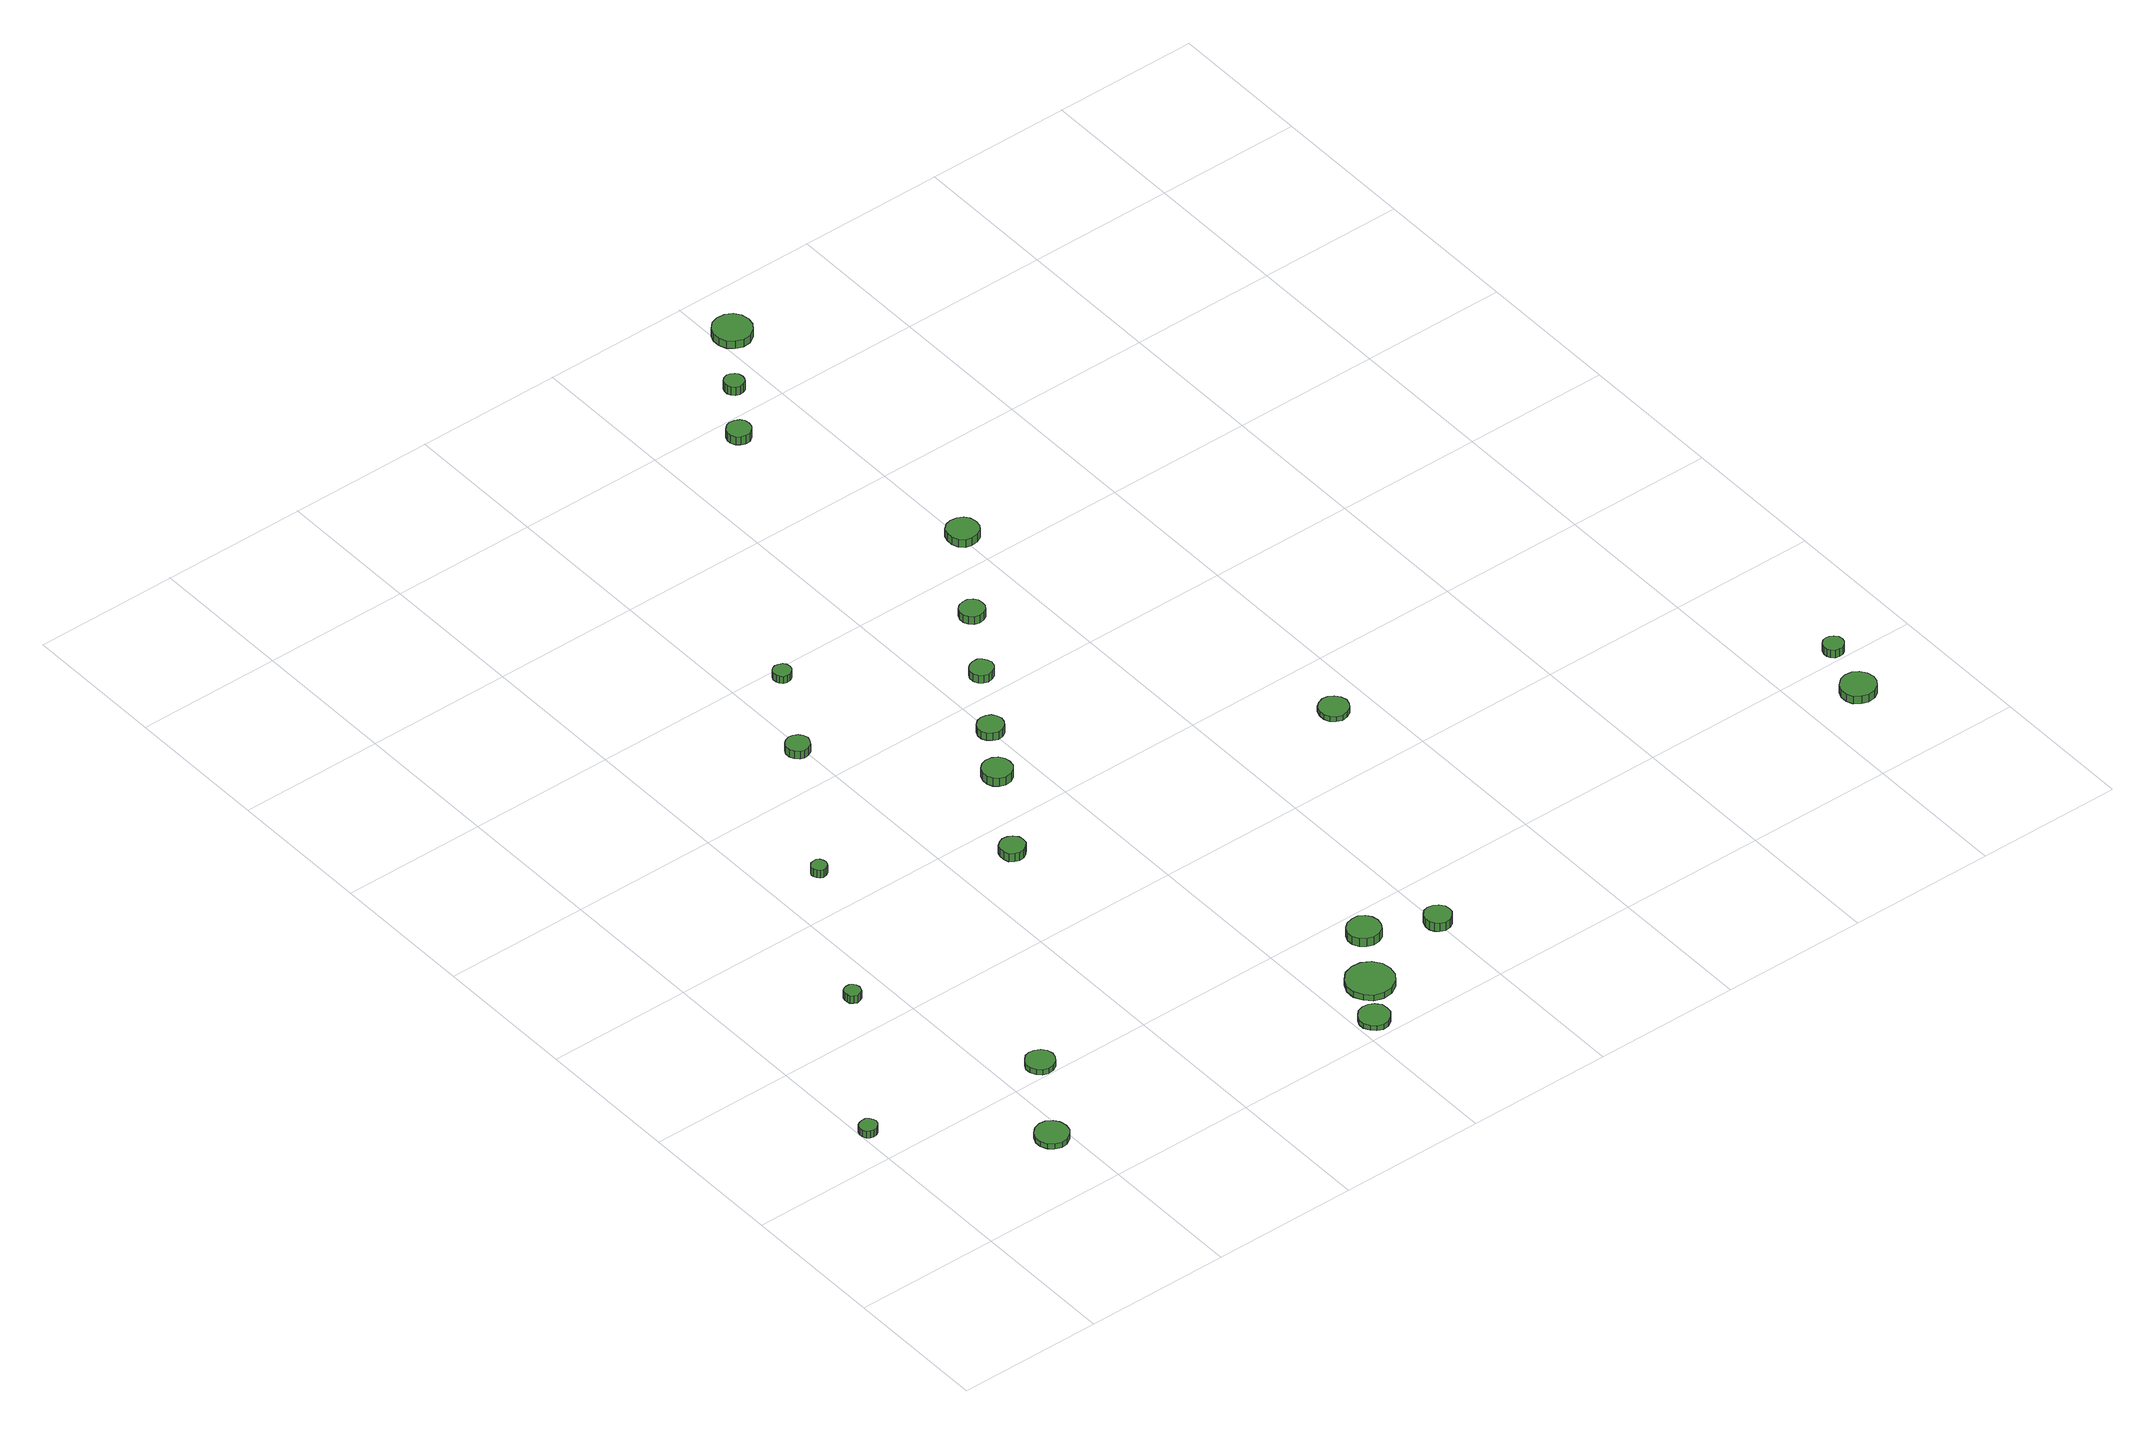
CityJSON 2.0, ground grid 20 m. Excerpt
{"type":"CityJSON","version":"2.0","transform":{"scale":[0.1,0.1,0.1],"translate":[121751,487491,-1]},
"CityObjects":{
"tree1":{"type":"SolitaryVegetationObject","attributes":{"function":"something"},"geometry":[{"type":"MultiSurface","lod":"1","boundaries":[[[0,1,2,3,4,5,6,7,8,9,10,11,12,13,14]],[[15,16,17,18,19,20,21,22,23,24,25,26,27,28,29]],[[0,29,28,1]],[[1,28,27,2]],[[2,27,26,3]],[[3,26,25,4]],[[4,25,24,5]],[[5,24,23,6]],[[6,23,22,7]],[[7,22,21,8]],[[8,21,20,9]],[[9,20,19,10]],[[10,19,18,11]],[[11,18,17,12]],[[12,17,16,13]],[[13,16,15,14]],[[14,15,29,0]]]}]},
"tree2":{"type":"SolitaryVegetationObject","attributes":{"function":"something"},"geometry":[{"type":"MultiSurface","lod":"1","boundaries":[[[30,31,32,33,34,35,36,37,38,39,40,41,42,43,44]],[[45,46,47,48,49,50,51,52,53,54,55,56,57,58,59]],[[30,59,58,31]],[[31,58,57,32]],[[32,57,56,33]],[[33,56,55,34]],[[34,55,54,35]],[[35,54,53,36]],[[36,53,52,37]],[[37,52,51,38]],[[38,51,50,39]],[[39,50,49,40]],[[40,49,48,41]],[[41,48,47,42]],[[42,47,46,43]],[[43,46,45,44]],[[44,45,59,30]]]}]},
"tree3":{"type":"SolitaryVegetationObject","attributes":{"function":"something"},"geometry":[{"type":"MultiSurface","lod":"1","boundaries":[[[60,61,62,63,64,65,66,67,68,69,70,71,72,73,74]],[[75,76,77,78,79,80,81,82,83,84,85,86,87,88,89]],[[60,89,88,61]],[[61,88,87,62]],[[62,87,86,63]],[[63,86,85,64]],[[64,85,84,65]],[[65,84,83,66]],[[66,83,82,67]],[[67,82,81,68]],[[68,81,80,69]],[[69,80,79,70]],[[70,79,78,71]],[[71,78,77,72]],[[72,77,76,73]],[[73,76,75,74]],[[74,75,89,60]]]}]},
"tree4":{"type":"SolitaryVegetationObject","attributes":{"function":"something"},"geometry":[{"type":"MultiSurface","lod":"1","boundaries":[[[90,91,92,93,94,95,96,97,98,99,100,101,102,103,104]],[[105,106,107,108,109,110,111,112,113,114,115,116,117,118,119]],[[90,119,118,91]],[[91,118,117,92]],[[92,117,116,93]],[[93,116,115,94]],[[94,115,114,95]],[[95,114,113,96]],[[96,113,112,97]],[[97,112,111,98]],[[98,111,110,99]],[[99,110,109,100]],[[100,109,108,101]],[[101,108,107,102]],[[102,107,106,103]],[[103,106,105,104]],[[104,105,119,90]]]}]},
"tree5":{"type":"SolitaryVegetationObject","attributes":{"function":"something"},"geometry":[{"type":"MultiSurface","lod":"1","boundaries":[[[120,121,122,123,124,125,126,127,128,129,130,131,132,133,134]],[[135,136,137,138,139,140,141,142,143,144,145,146,147,148,149]],[[120,149,148,121]],[[121,148,147,122]],[[122,147,146,123]],[[123,146,145,124]],[[124,145,144,125]],[[125,144,143,126]],[[126,143,142,127]],[[127,142,141,128]],[[128,141,140,129]],[[129,140,139,130]],[[130,139,138,131]],[[131,138,137,132]],[[132,137,136,133]],[[133,136,135,134]],[[134,135,149,120]]]}]},
"tree6":{"type":"SolitaryVegetationObject","attributes":{"function":"something"},"geometry":[{"type":"MultiSurface","lod":"1","boundaries":[[[150,151,152,153,154,155,156,157,158,159,160,161,162,163,164]],[[165,166,167,168,169,170,171,172,173,174,175,176,177,178,179]],[[150,179,178,151]],[[151,178,177,152]],[[152,177,176,153]],[[153,176,175,154]],[[154,175,174,155]],[[155,174,173,156]],[[156,173,172,157]],[[157,172,171,158]],[[158,171,170,159]],[[159,170,169,160]],[[160,169,168,161]],[[161,168,167,162]],[[162,167,166,163]],[[163,166,165,164]],[[164,165,179,150]]]}]},
"tree7":{"type":"SolitaryVegetationObject","attributes":{"function":"something"},"geometry":[{"type":"MultiSurface","lod":"1","boundaries":[[[180,181,182,183,184,185,186,187,188,189,190,191,192,193,194]],[[195,196,197,198,199,200,201,202,203,204,205,206,207,208,209]],[[180,209,208,181]],[[181,208,207,182]],[[182,207,206,183]],[[183,206,205,184]],[[184,205,204,185]],[[185,204,203,186]],[[186,203,202,187]],[[187,202,201,188]],[[188,201,200,189]],[[189,200,199,190]],[[190,199,198,191]],[[191,198,197,192]],[[192,197,196,193]],[[193,196,195,194]],[[194,195,209,180]]]}]},
"tree8":{"type":"SolitaryVegetationObject","attributes":{"function":"something"},"geometry":[{"type":"MultiSurface","lod":"1","boundaries":[[[210,211,212,213,214,215,216,217,218,219,220,221,222,223,224]],[[225,226,227,228,229,230,231,232,233,234,235,236,237,238,239]],[[210,239,238,211]],[[211,238,237,212]],[[212,237,236,213]],[[213,236,235,214]],[[214,235,234,215]],[[215,234,233,216]],[[216,233,232,217]],[[217,232,231,218]],[[218,231,230,219]],[[219,230,229,220]],[[220,229,228,221]],[[221,228,227,222]],[[222,227,226,223]],[[223,226,225,224]],[[224,225,239,210]]]}]},
"tree9":{"type":"SolitaryVegetationObject","attributes":{"function":"something"},"geometry":[{"type":"MultiSurface","lod":"1","boundaries":[[[240,241,242,243,244,245,246,247,248,249,250,251,252,253,254]],[[255,256,257,258,259,260,261,262,263,264,265,266,267,268,269]],[[240,269,268,241]],[[241,268,267,242]],[[242,267,266,243]],[[243,266,265,244]],[[244,265,264,245]],[[245,264,263,246]],[[246,263,262,247]],[[247,262,261,248]],[[248,261,260,249]],[[249,260,259,250]],[[250,259,258,251]],[[251,258,257,252]],[[252,257,256,253]],[[253,256,255,254]],[[254,255,269,240]]]}]},
"tree10":{"type":"SolitaryVegetationObject","attributes":{"function":"something"},"geometry":[{"type":"MultiSurface","lod":"1","boundaries":[[[270,271,272,273,274,275,276,277,278,279,280,281,282,283,284]],[[285,286,287,288,289,290,291,292,293,294,295,296,297,298,299]],[[270,299,298,271]],[[271,298,297,272]],[[272,297,296,273]],[[273,296,295,274]],[[274,295,294,275]],[[275,294,293,276]],[[276,293,292,277]],[[277,292,291,278]],[[278,291,290,279]],[[279,290,289,280]],[[280,289,288,281]],[[281,288,287,282]],[[282,287,286,283]],[[283,286,285,284]],[[284,285,299,270]]]}]},
"tree11":{"type":"SolitaryVegetationObject","attributes":{"function":"something"},"geometry":[{"type":"MultiSurface","lod":"1","boundaries":[[[300,301,302,303,304,305,306,307,308,309,310,311,312,313,314]],[[315,316,317,318,319,320,321,322,323,324,325,326,327,328,329]],[[300,329,328,301]],[[301,328,327,302]],[[302,327,326,303]],[[303,326,325,304]],[[304,325,324,305]],[[305,324,323,306]],[[306,323,322,307]],[[307,322,321,308]],[[308,321,320,309]],[[309,320,319,310]],[[310,319,318,311]],[[311,318,317,312]],[[312,317,316,313]],[[313,316,315,314]],[[314,315,329,300]]]}]},
"tree12":{"type":"SolitaryVegetationObject","attributes":{"function":"something"},"geometry":[{"type":"MultiSurface","lod":"1","boundaries":[[[330,331,332,333,334,335,336,337,338,339,340,341,342,343,344]],[[345,346,347,348,349,350,351,352,353,354,355,356,357,358,359]],[[330,359,358,331]],[[331,358,357,332]],[[332,357,356,333]],[[333,356,355,334]],[[334,355,354,335]],[[335,354,353,336]],[[336,353,352,337]],[[337,352,351,338]],[[338,351,350,339]],[[339,350,349,340]],[[340,349,348,341]],[[341,348,347,342]],[[342,347,346,343]],[[343,346,345,344]],[[344,345,359,330]]]}]},
"tree13":{"type":"SolitaryVegetationObject","attributes":{"function":"something"},"geometry":[{"type":"MultiSurface","lod":"1","boundaries":[[[360,361,362,363,364,365,366,367,368,369,370,371,372,373,374]],[[375,376,377,378,379,380,381,382,383,384,385,386,387,388,389]],[[360,389,388,361]],[[361,388,387,362]],[[362,387,386,363]],[[363,386,385,364]],[[364,385,384,365]],[[365,384,383,366]],[[366,383,382,367]],[[367,382,381,368]],[[368,381,380,369]],[[369,380,379,370]],[[370,379,378,371]],[[371,378,377,372]],[[372,377,376,373]],[[373,376,375,374]],[[374,375,389,360]]]}]},
"tree14":{"type":"SolitaryVegetationObject","attributes":{"function":"something"},"geometry":[{"type":"MultiSurface","lod":"1","boundaries":[[[390,391,392,393,394,395,396,397,398,399,400,401,402,403,404]],[[405,406,407,408,409,410,411,412,413,414,415,416,417,418,419]],[[390,419,418,391]],[[391,418,417,392]],[[392,417,416,393]],[[393,416,415,394]],[[394,415,414,395]],[[395,414,413,396]],[[396,413,412,397]],[[397,412,411,398]],[[398,411,410,399]],[[399,410,409,400]],[[400,409,408,401]],[[401,408,407,402]],[[402,407,406,403]],[[403,406,405,404]],[[404,405,419,390]]]}]},
"tree15":{"type":"SolitaryVegetationObject","attributes":{"function":"something"},"geometry":[{"type":"MultiSurface","lod":"1","boundaries":[[[420,421,422,423,424,425,426,427,428,429,430,431,432,433,434]],[[435,436,437,438,439,440,441,442,443,444,445,446,447,448,449]],[[420,449,448,421]],[[421,448,447,422]],[[422,447,446,423]],[[423,446,445,424]],[[424,445,444,425]],[[425,444,443,426]],[[426,443,442,427]],[[427,442,441,428]],[[428,441,440,429]],[[429,440,439,430]],[[430,439,438,431]],[[431,438,437,432]],[[432,437,436,433]],[[433,436,435,434]],[[434,435,449,420]]]}]},
"tree16":{"type":"SolitaryVegetationObject","attributes":{"function":"something"},"geometry":[{"type":"MultiSurface","lod":"1","boundaries":[[[450,451,452,453,454,455,456,457,458,459,460,461,462,463,464]],[[465,466,467,468,469,470,471,472,473,474,475,476,477,478,479]],[[450,479,478,451]],[[451,478,477,452]],[[452,477,476,453]],[[453,476,475,454]],[[454,475,474,455]],[[455,474,473,456]],[[456,473,472,457]],[[457,472,471,458]],[[458,471,470,459]],[[459,470,469,460]],[[460,469,468,461]],[[461,468,467,462]],[[462,467,466,463]],[[463,466,465,464]],[[464,465,479,450]]]}]},
"tree17":{"type":"SolitaryVegetationObject","attributes":{"function":"something"},"geometry":[{"type":"MultiSurface","lod":"1","boundaries":[[[480,481,482,483,484,485,486,487,488,489,490,491,492,493,494]],[[495,496,497,498,499,500,501,502,503,504,505,506,507,508,509]],[[480,509,508,481]],[[481,508,507,482]],[[482,507,506,483]],[[483,506,505,484]],[[484,505,504,485]],[[485,504,503,486]],[[486,503,502,487]],[[487,502,501,488]],[[488,501,500,489]],[[489,500,499,490]],[[490,499,498,491]],[[491,498,497,492]],[[492,497,496,493]],[[493,496,495,494]],[[494,495,509,480]]]}]},
"tree18":{"type":"SolitaryVegetationObject","attributes":{"function":"something"},"geometry":[{"type":"MultiSurface","lod":"1","boundaries":[[[510,511,512,513,514,515,516,517,518,519,520,521,522,523,524]],[[525,526,527,528,529,530,531,532,533,534,535,536,537,538,539]],[[510,539,538,511]],[[511,538,537,512]],[[512,537,536,513]],[[513,536,535,514]],[[514,535,534,515]],[[515,534,533,516]],[[516,533,532,517]],[[517,532,531,518]],[[518,531,530,519]],[[519,530,529,520]],[[520,529,528,521]],[[521,528,527,522]],[[522,527,526,523]],[[523,526,525,524]],[[524,525,539,510]]]}]},
"tree19":{"type":"SolitaryVegetationObject","attributes":{"function":"something"},"geometry":[{"type":"MultiSurface","lod":"1","boundaries":[[[540,541,542,543,544,545,546,547,548,549,550,551,552,553,554]],[[555,556,557,558,559,560,561,562,563,564,565,566,567,568,569]],[[540,569,568,541]],[[541,568,567,542]],[[542,567,566,543]],[[543,566,565,544]],[[544,565,564,545]],[[545,564,563,546]],[[546,563,562,547]],[[547,562,561,548]],[[548,561,560,549]],[[549,560,559,550]],[[550,559,558,551]],[[551,558,557,552]],[[552,557,556,553]],[[553,556,555,554]],[[554,555,569,540]]]}]},
"tree20":{"type":"SolitaryVegetationObject","attributes":{"function":"something"},"geometry":[{"type":"MultiSurface","lod":"1","boundaries":[[[570,571,572,573,574,575,576,577,578,579,580,581,582,583,584]],[[585,586,587,588,589,590,591,592,593,594,595,596,597,598,599]],[[570,599,598,571]],[[571,598,597,572]],[[572,597,596,573]],[[573,596,595,574]],[[574,595,594,575]],[[575,594,593,576]],[[576,593,592,577]],[[577,592,591,578]],[[578,591,590,579]],[[579,590,589,580]],[[580,589,588,581]],[[581,588,587,582]],[[582,587,586,583]],[[583,586,585,584]],[[584,585,599,570]]]}]},
"tree21":{"type":"SolitaryVegetationObject","attributes":{"function":"something"},"geometry":[{"type":"MultiSurface","lod":"1","boundaries":[[[600,601,602,603,604,605,606,607,608,609,610,611,612,613,614]],[[615,616,617,618,619,620,621,622,623,624,625,626,627,628,629]],[[600,629,628,601]],[[601,628,627,602]],[[602,627,626,603]],[[603,626,625,604]],[[604,625,624,605]],[[605,624,623,606]],[[606,623,622,607]],[[607,622,621,608]],[[608,621,620,609]],[[609,620,619,610]],[[610,619,618,611]],[[611,618,617,612]],[[612,617,616,613]],[[613,616,615,614]],[[614,615,629,600]]]}]},
"tree22":{"type":"SolitaryVegetationObject","attributes":{"function":"something"},"geometry":[{"type":"MultiSurface","lod":"1","boundaries":[[[630,631,632,633,634,635,636,637,638,639,640,641,642,643,644]],[[645,646,647,648,649,650,651,652,653,654,655,656,657,658,659]],[[630,659,658,631]],[[631,658,657,632]],[[632,657,656,633]],[[633,656,655,634]],[[634,655,654,635]],[[635,654,653,636]],[[636,653,652,637]],[[637,652,651,638]],[[638,651,650,639]],[[639,650,649,640]],[[640,649,648,641]],[[641,648,647,642]],[[642,647,646,643]],[[643,646,645,644]],[[644,645,659,630]]]}]},
"tree23":{"type":"SolitaryVegetationObject","attributes":{"function":"something"},"geometry":[{"type":"MultiSurface","lod":"1","boundaries":[[[660,661,662,663,664,665,666,667,668,669,670,671,672,673,674]],[[675,676,677,678,679,680,681,682,683,684,685,686,687,688,689]],[[660,689,688,661]],[[661,688,687,662]],[[662,687,686,663]],[[663,686,685,664]],[[664,685,684,665]],[[665,684,683,666]],[[666,683,682,667]],[[667,682,681,668]],[[668,681,680,669]],[[669,680,679,670]],[[670,679,678,671]],[[671,678,677,672]],[[672,677,676,673]],[[673,676,675,674]],[[674,675,689,660]]]}]}
},
"vertices":[
[24,254,18],[23,258,18],[20,262,18],[16,265,18],[11,265,18],[6,264,18],[2,261,18],[0,256,18],[0,251,18],[2,246,18],[6,243,18],[11,242,18],[16,242,18],[20,245,18],[23,249,18],[23,249,7],[20,245,7],[16,242,7],[11,242,7],[6,243,7],[2,246,7],[0,251,7],[0,256,7],[2,261,7],[6,264,7],[11,265,7],[16,265,7],[20,262,7],[23,258,7],[24,254,7],
[202,104,15],[200,114,15],[195,121,15],[187,126,15],[178,127,15],[169,124,15],[162,118,15],[158,109,15],[158,100,15],[162,91,15],[169,85,15],[178,82,15],[187,83,15],[195,88,15],[200,95,15],[200,95,7],[195,88,7],[187,83,7],[178,82,7],[169,85,7],[162,91,7],[158,100,7],[158,109,7],[162,118,7],[169,124,7],[178,127,7],[187,126,7],[195,121,7],[200,114,7],[202,104,7],
[161,456,25],[160,461,25],[158,464,25],[154,467,25],[149,467,25],[145,466,25],[141,463,25],[140,459,25],[140,454,25],[141,450,25],[145,447,25],[149,445,25],[154,446,25],[158,448,25],[160,452,25],[160,452,13],[158,448,13],[154,446,13],[149,445,13],[145,447,13],[141,450,13],[140,454,13],[140,459,13],[141,463,13],[145,466,13],[149,467,13],[154,467,13],[158,464,13],[160,461,13],[161,456,13],
[274,220,15],[272,228,15],[267,234,15],[260,238,15],[252,239,15],[245,237,15],[239,231,15],[235,224,15],[235,216,15],[239,208,15],[245,203,15],[252,200,15],[260,201,15],[267,205,15],[272,212,15],[272,212,7],[267,205,7],[260,201,7],[252,200,7],[245,203,7],[239,208,7],[235,216,7],[235,224,7],[239,231,7],[245,237,7],[252,239,7],[260,238,7],[267,234,7],[272,228,7],[274,220,7],
[278,667,23],[277,671,23],[275,675,23],[271,677,23],[266,677,23],[262,676,23],[259,673,23],[257,669,23],[257,665,23],[259,661,23],[262,658,23],[266,656,23],[271,657,23],[275,659,23],[277,663,23],[277,663,11],[275,659,11],[271,657,11],[266,656,11],[262,658,11],[259,661,11],[257,665,11],[257,669,11],[259,673,11],[262,676,11],[266,677,11],[271,677,11],[275,675,11],[277,671,11],[278,667,11],
[646,29,15],[645,38,15],[639,45,15],[632,49,15],[623,50,15],[615,47,15],[609,41,15],[605,33,15],[605,25,15],[609,17,15],[615,11,15],[623,8,15],[632,9,15],[639,14,15],[645,21,15],[645,21,7],[639,14,7],[632,9,7],[623,8,7],[615,11,7],[609,17,7],[605,25,7],[605,33,7],[609,41,7],[615,47,7],[623,50,7],[632,49,7],[639,45,7],[645,38,7],[646,29,7],
[490,545,26],[489,552,26],[484,558,26],[478,561,26],[471,562,26],[465,560,26],[459,555,26],[457,549,26],[457,542,26],[459,535,26],[465,531,26],[471,528,26],[478,529,26],[484,533,26],[489,538,26],[489,538,13],[484,533,13],[478,529,13],[471,528,13],[465,531,13],[459,535,13],[457,542,13],[457,549,13],[459,555,13],[465,560,13],[471,562,13],[478,561,13],[484,558,13],[489,552,13],[490,545,13],
[410,865,19],[408,872,19],[404,877,19],[398,880,19],[392,881,19],[386,879,19],[381,875,19],[378,869,19],[378,862,19],[381,856,19],[386,851,19],[392,849,19],[398,850,19],[404,853,19],[408,859,19],[408,859,7],[404,853,7],[398,850,7],[392,849,7],[386,851,7],[381,856,7],[378,862,7],[378,869,7],[381,875,7],[386,879,7],[392,881,7],[398,880,7],[404,877,7],[408,872,7],[410,865,7],
[695,84,16],[693,97,16],[685,108,16],[673,115,16],[660,116,16],[647,112,16],[638,103,16],[632,91,16],[632,78,16],[638,66,16],[647,57,16],[660,53,16],[673,54,16],[685,61,16],[693,72,16],[693,72,7],[685,61,7],[673,54,7],[660,53,7],[647,57,7],[638,66,7],[632,78,7],[632,91,7],[638,103,7],[647,112,7],[660,116,7],[673,115,7],[685,108,7],[693,97,7],[695,84,7],
[574,676,19],[573,684,19],[568,691,19],[561,695,19],[552,696,19],[544,693,19],[538,688,19],[535,680,19],[535,672,19],[538,664,19],[544,659,19],[552,656,19],[561,657,19],[568,661,19],[573,668,19],[573,668,6],[568,661,6],[561,657,6],[552,656,6],[544,659,6],[538,664,6],[535,672,6],[535,680,6],[538,688,6],[544,693,6],[552,696,6],[561,695,6],[568,691,6],[573,684,6],[574,676,6],
[477,984,19],[476,989,19],[473,993,19],[468,995,19],[463,996,19],[458,994,19],[455,991,19],[453,986,19],[453,981,19],[455,977,19],[458,973,19],[463,972,19],[468,972,19],[473,975,19],[476,979,19],[476,979,8],[473,975,8],[468,972,8],[463,972,8],[458,973,8],[455,977,8],[453,981,8],[453,986,8],[455,991,8],[458,994,8],[463,996,8],[468,995,8],[473,993,8],[476,989,8],[477,984,8],
[735,158,23],[733,167,23],[728,174,23],[720,179,23],[711,179,23],[702,177,23],[695,171,23],[691,162,23],[691,153,23],[695,145,23],[702,139,23],[711,136,23],[720,137,23],[728,141,23],[733,149,23],[733,149,10],[728,141,10],[720,137,10],[711,136,10],[702,139,10],[695,145,10],[691,153,10],[691,162,10],[695,171,10],[702,177,10],[711,179,10],[720,179,10],[728,174,10],[733,167,10],[735,158,10],
[618,746,18],[616,753,18],[612,759,18],[606,762,18],[599,763,18],[592,761,18],[586,756,18],[583,749,18],[583,742,18],[586,736,18],[592,731,18],[599,728,18],[606,729,18],[612,733,18],[616,739,18],[616,739,6],[612,733,6],[606,729,6],[599,728,6],[592,731,6],[586,736,6],[583,742,6],[583,749,6],[586,756,6],[592,761,6],[599,763,6],[606,762,6],[612,759,6],[616,753,6],[618,746,6],
[815,118,25],[814,125,25],[809,131,25],[803,135,25],[795,136,25],[788,134,25],[783,129,25],[780,122,25],[780,114,25],[783,108,25],[788,103,25],[795,100,25],[803,101,25],[809,105,25],[814,111,25],[814,111,12],[809,105,12],[803,101,12],[795,100,12],[788,103,12],[783,108,12],[780,114,12],[780,122,12],[783,129,12],[788,134,12],[795,136,12],[803,135,12],[809,131,12],[814,125,12],[815,118,12],
[675,836,18],[673,842,18],[669,847,18],[664,851,18],[657,851,18],[651,849,18],[646,845,18],[643,839,18],[643,832,18],[646,826,18],[651,822,18],[657,820,18],[664,821,18],[669,824,18],[673,829,18],[673,829,6],[669,824,6],[664,821,6],[657,820,6],[651,822,6],[646,826,6],[643,832,6],[643,839,6],[646,845,6],[651,849,6],[657,851,6],[664,851,6],[669,847,6],[673,842,6],[675,836,6],
[736,930,18],[735,937,18],[731,942,18],[725,946,18],[718,946,18],[711,944,18],[706,940,18],[703,933,18],[703,926,18],[706,920,18],[711,915,18],[718,913,18],[725,914,18],[731,917,18],[735,923,18],[735,923,6],[731,917,6],[725,914,6],[718,913,6],[711,915,6],[706,920,6],[703,926,6],[703,933,6],[706,940,6],[711,944,6],[718,946,6],[725,946,6],[731,942,6],[735,937,6],[736,930,6],
[971,512,14],[969,520,14],[964,527,14],[957,531,14],[949,532,14],[941,529,14],[935,524,14],[932,516,14],[932,508,14],[935,500,14],[941,495,14],[949,492,14],[957,493,14],[964,497,14],[969,504,14],[969,504,6],[964,497,6],[957,493,6],[949,492,6],[941,495,6],[935,500,6],[932,508,6],[932,516,6],[935,524,6],[941,529,6],[949,532,6],[957,531,6],[964,527,6],[969,520,6],[971,512,6],
[820,1046,26],[818,1055,26],[813,1062,26],[805,1066,26],[796,1067,26],[788,1065,26],[781,1059,26],[778,1051,26],[778,1042,26],[781,1033,26],[788,1027,26],[796,1025,26],[805,1026,26],[813,1030,26],[818,1037,26],[818,1037,14],[813,1030,14],[805,1026,14],[796,1025,14],[788,1027,14],[781,1033,14],[778,1042,14],[778,1051,14],[781,1059,14],[788,1065,14],[796,1067,14],[805,1066,14],[813,1062,14],[818,1055,14],[820,1046,14],
[720,1365,25],[719,1372,25],[715,1377,25],[709,1380,25],[702,1381,25],[696,1379,25],[691,1374,25],[688,1368,25],[688,1362,25],[691,1355,25],[696,1351,25],[702,1349,25],[709,1349,25],[715,1353,25],[719,1358,25],[719,1358,12],[715,1353,12],[709,1349,12],[702,1349,12],[696,1351,12],[691,1355,12],[688,1362,12],[688,1368,12],[691,1374,12],[696,1379,12],[702,1381,12],[709,1380,12],[715,1377,12],[719,1372,12],[720,1365,12],
[772,1442,21],[771,1448,21],[768,1452,21],[763,1455,21],[758,1456,21],[752,1454,21],[748,1450,21],[746,1445,21],[746,1440,21],[748,1435,21],[752,1431,21],[758,1429,21],[763,1430,21],[768,1432,21],[771,1437,21],[771,1437,8],[768,1432,8],[763,1430,8],[758,1429,8],[752,1431,8],[748,1435,8],[746,1440,8],[746,1445,8],[748,1450,8],[752,1454,8],[758,1456,8],[763,1455,8],[768,1452,8],[771,1448,8],[772,1442,8],
[846,1522,20],[844,1533,20],[838,1542,20],[828,1547,20],[817,1548,20],[807,1545,20],[799,1537,20],[795,1528,20],[795,1517,20],[799,1507,20],[807,1500,20],[817,1496,20],[828,1497,20],[838,1503,20],[844,1512,20],[844,1512,8],[838,1503,8],[828,1497,8],[817,1496,8],[807,1500,8],[799,1507,8],[795,1517,8],[795,1528,8],[799,1537,8],[807,1545,8],[817,1548,8],[828,1547,8],[838,1542,8],[844,1533,8],[846,1522,8],
[1491,130,27],[1489,140,27],[1483,148,27],[1475,153,27],[1465,154,27],[1456,151,27],[1448,144,27],[1444,135,27],[1444,125,27],[1448,116,27],[1456,110,27],[1465,107,27],[1475,108,27],[1483,113,27],[1489,121,27],[1489,121,15],[1483,113,15],[1475,108,15],[1465,107,15],[1456,110,15],[1448,116,15],[1444,125,15],[1444,135,15],[1448,144,15],[1456,151,15],[1465,154,15],[1475,153,15],[1483,148,15],[1489,140,15],[1491,130,15],
[1507,211,25],[1506,217,25],[1502,221,25],[1497,224,25],[1492,225,25],[1486,223,25],[1482,219,25],[1480,214,25],[1480,208,25],[1482,203,25],[1486,199,25],[1492,198,25],[1497,198,25],[1502,201,25],[1506,206,25],[1506,206,13],[1502,201,13],[1497,198,13],[1492,198,13],[1486,199,13],[1482,203,13],[1480,208,13],[1480,214,13],[1482,219,13],[1486,223,13],[1492,225,13],[1497,224,13],[1502,221,13],[1506,217,13],[1507,211,13]
]}
